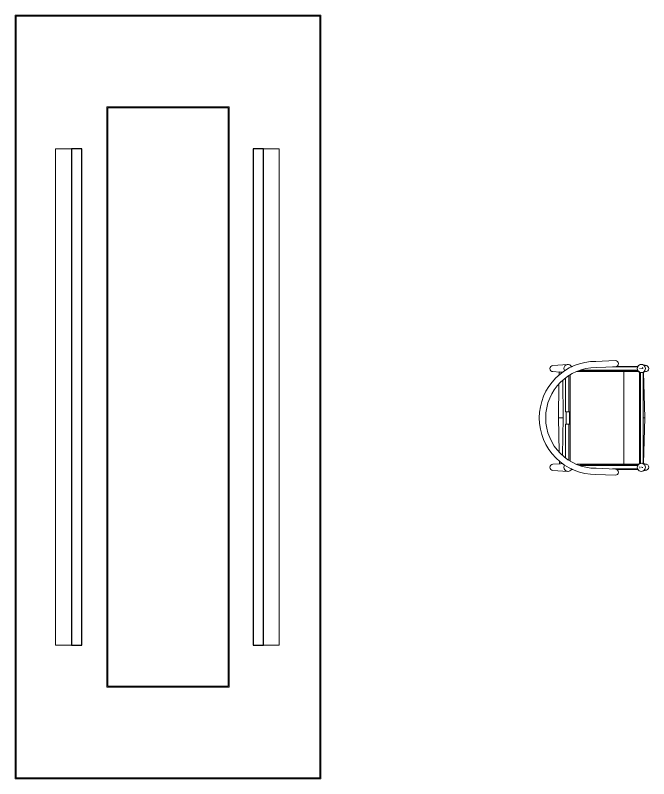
# Model space of a CAD drawing. Header units: millimetres. Extents: x -64292 to 329, y -3854 to 56761.
# Drawn here: x -6772 to -3690, y 24513 to 28224 of the extents above; entities that cross this region are included whole.
import ezdxf

# ---------------------------------------------------------------- set-up
doc = ezdxf.new("R2010")
doc.units = ezdxf.units.MM
doc.header["$MEASUREMENT"] = 0
doc.layers.add('I-FURN', color=30, linetype='Continuous', lineweight=13)
doc.layers.add('Q-CASE', color=31, linetype='Continuous', lineweight=13)

# ---------------------------------------------------------------- blocks, each defined once
blk = doc.blocks.new('BVN_Joinery_Column Shelving_JO-N-05_option 5 - JO-N-05-9640488-GA PLAN - LEVEL 11')
at = {"layer": 'Q-CASE'}
for p, q in [((-695.8, -2155.7), (-695.8, 1555.7)), ((790.2, 1555.7), (-695.8, 1555.7)), ((-690.8, 1550.7), (-690.8, -2150.7)), ((785.2, 1550.7), (-690.8, 1550.7)), ((785.2, -2150.7), (785.2, 1550.7)), ((790.2, 1555.7), (790.2, -2155.7)), ((-250.8, -1710.7), (-250.8, 1110.7)), ((345.2, 1110.7), (-250.8, 1110.7)), ((-245.8, 1105.7), (-245.8, -1705.7)), ((-245.8, 1105.7), (340.2, 1105.7)), ((340.2, -1705.7), (340.2, 1105.7)), ((345.2, 1110.7), (345.2, -1710.7)), ((-499.3, 905.7), (-499.3, -1505.7)), ((-499.3, 905.7), (-422.1, 905.7)), ((511.5, 905.7), (588.7, 905.7)), ((588.7, -1505.7), (588.7, 905.7)), ((-422.1, -1505.7), (-499.3, -1505.7)), ((588.7, -1505.7), (511.5, -1505.7)), ((-245.8, -1705.7), (340.2, -1705.7)), ((345.2, -1710.7), (-250.8, -1710.7)), ((-690.8, -2150.7), (785.2, -2150.7)), ((790.2, -2155.7), (-695.8, -2155.7))]:
    blk.add_line(p, q, dxfattribs=at)
at = {"layer": 'Q-CASE', "lineweight": 30}
for p, q in [((-371.7, 905.7), (-422.1, 905.7)), ((-422.1, 905.7), (-422.1, -1505.7)), ((-371.7, -1505.7), (-371.7, 905.7)), ((511.5, 905.7), (461.1, 905.7)), ((461.1, 905.7), (461.1, -1505.7)), ((511.5, -1505.7), (511.5, 905.7)), ((-422.1, -1505.7), (-371.7, -1505.7)), ((461.1, -1505.7), (511.5, -1505.7))]:
    blk.add_line(p, q, dxfattribs=at)
blk = doc.blocks.new('New Furniture_Chairs for Low Team Tables_NC6 - NC6-V171-GA PLAN - LEVEL 11')
at = {"layer": 'I-FURN'}
for p, q in [((-254.6, 238.9), (-259.3, 219.2)), ((-222.1, 225.2), (-225.4, 238.9)), ((0, 231), (-222.2, 225.4)), ((-220.7, 219.2), (-222.1, 225.1)), ((225, 223.7), (-222.1, 223.7)), ((222.2, 225.4), (0, 231)), ((0, 230.8), (0, 223.7)), ((222.1, 225.1), (220.7, 219.2)), ((225.4, 238.9), (222.1, 225.2)), ((259.3, 219.2), (254.6, 238.9)), ((-250, 198.4), (-250, 93.8)), ((-248, 198.4), (-248, 197.8)), ((-238.6, 222.4), (-240, 222.4)), ((-240, 211.9), (-240, 215.9)), ((-230, -85.5), (-230, 198.4)), ((-225, 128.7), (-225, 205.3)), ((-224.4, 205.5), (224.3, 205.5)), ((222.7, 210.4), (-222, 210.4)), ((225, 128.7), (225, 204.4)), ((230, 198.4), (230, -85.5)), ((232, 198.4), (232, 197.8)), ((238.6, 205.5), (240, 205.5)), ((240, 215.9), (240, 211.9)), ((250, 93.8), (250, 198.4)), ((-225, 128.7), (-225, -42.9)), ((225, 128.7), (-225, 128.7)), ((225, -42.9), (225, 128.7)), ((-275, -6.2), (-278.5, 87.1)), ((-248.6, 88.2), (-245, -5.7)), ((245, -5.7), (248.6, 88.2)), ((278.5, 87.1), (275, -6.2)), ((-225, -99.9), (-225, -42.9)), ((225, -42.9), (225, -99.9)), ((-260, -143.7), (-255, -216.7)), ((-250, -119.7), (-250, -125.3)), ((-248, -123.4), (-248, -125.3)), ((207.9, -132.5), (-207.9, -132.5)), ((-30, -137.7), (-204.6, -137.7)), ((-30, -137.7), (-30, -135.3)), ((-30, -135.3), (30, -135.3)), ((-30, -143.6), (-30, -137.7)), ((-30, -150.5), (-30, -143.6)), ((30, -135.3), (30, -137.7)), ((30, -137.7), (30, -143.6)), ((204.6, -137.7), (30, -137.7)), ((30, -143.6), (30, -150.5)), ((248, -125.3), (248, -123.4)), ((250, -125.3), (250, -119.7)), ((255, -216.7), (260, -143.7)), ((-225, -216.7), (-222.7, -182.4)), ((-223.3, -185.3), (-207.4, -185.6)), ((-222.5, -180.2), (-221.7, -168.1)), ((-194.5, -153.7), (-30, -153.7)), ((0, -165), (-182, -168)), ((-30, -153.6), (-30, -150.5)), ((-30, -151.5), (30, -151.5)), ((-30, -153.7), (-30, -153.6)), ((180.5, -169.5), (0, -165)), ((0, -165), (0, -175.1)), ((0, -175.1), (0, -189)), ((0, -189), (165.1, -184.9)), ((30, -150.5), (30, -153.6)), ((30, -153.6), (30, -153.7)), ((30, -153.7), (194.5, -153.7)), ((208.9, -183.8), (222.9, -183.4)), ((222.1, -170.6), (219.7, -170.5)), ((221.7, -168.1), (222.6, -180.6)), ((222.7, -182.1), (225, -216.7)), ((-163.7, -186.3), (0, -189))]:
    blk.add_line(p, q, dxfattribs=at)
at = {"layer": 'I-FURN', "flags": 128}
for points in [[(-222.2, 225.3), (-222.2, 225.4), (-222.2, 225.4), (-222.1, 225.2), (-222.1, 224.9), (-222, 224.6), (-222, 224.4)], [(222, 224.4), (222, 224.5), (222, 224.8), (222.1, 225.1), (222.2, 225.4), (222.2, 225.4), (222.2, 225.4), (222.2, 225.4), (222.2, 225.3)], [(-248, 197.8), (-248, 109.8), (-248, 73.7)], [(-248, 197.8), (-248, 197.8), (-248, 197.8), (-248, 197.8), (-247.9, 197.8), (-247.9, 197.7), (-247.8, 197.7), (-247.7, 197.6), (-247.6, 197.6), (-247.5, 197.5), (-247.3, 197.4), (-247.2, 197.3), (-247, 197.2), (-246.8, 197.1), (-246.7, 197.1), (-246.4, 197), (-246.3, 197), (-246.1, 196.9)], [(-240, 206.4), (-240.3, 206.5), (-240.7, 206.5), (-240.8, 206.5), (-241.2, 206.5), (-241.4, 206.5), (-241.6, 206.5), (-241.7, 206.5), (-242, 206.6), (-242.2, 206.6), (-242.4, 206.6), (-242.5, 206.6)], [(-232, -79.8), (-232, -37.9), (-232, 49.9), (-232, 137.9), (-232, 197)], [(232, 197.8), (232, 109.8), (232, 21.8), (232, -65.8), (232, -79.8)], [(232, 197.8), (232, 197.8), (232, 197.8), (232, 197.8), (232.1, 197.8), (232.1, 197.7), (232.2, 197.7), (232.3, 197.6), (232.4, 197.6), (232.5, 197.5), (232.7, 197.4), (232.8, 197.3), (233, 197.2), (233.2, 197.1), (233.3, 197.1), (233.6, 197), (233.7, 197), (233.9, 196.9)], [(245, 207.2), (244.7, 207.1), (244.4, 207), (244.2, 207), (243.8, 206.9), (243.7, 206.8), (243.4, 206.8), (243.3, 206.8), (243.1, 206.7), (242.9, 206.7), (242.6, 206.6), (242.5, 206.6)], [(248, 73.7), (248, 137.9), (248, 197)], [(-223.3, -184.8), (-223.2, -184.6), (-223, -183.7), (-222.9, -183.2), (-222.9, -182.9), (-222.8, -182.4), (-222.7, -182), (-222.7, -181.7), (-222.7, -181.4), (-222.6, -181), (-222.6, -180.7), (-222.6, -180.5), (-222.5, -180.2), (-222.5, -180), (-222.5, -179.9), (-222.5, -179.6), (-222.5, -179.5), (-222.5, -179.3), (-222.5, -179.1), (-222.5, -178.9), (-222.5, -178.6)], [(222.5, -178.2), (222.5, -178.6), (222.5, -178.8), (222.5, -179), (222.5, -179.3), (222.5, -179.7), (222.5, -179.9), (222.5, -180), (222.5, -180.3), (222.6, -180.6), (222.6, -180.8), (222.6, -181.2), (222.6, -181.5), (222.7, -182)], [(222.6, -181.6), (222.6, -181.3), (222.6, -181.1), (222.6, -180.9), (222.6, -180.7), (222.6, -180.6), (222.7, -180.4), (222.7, -180.3), (222.7, -180.1)]]:
    blk.add_lwpolyline(points, dxfattribs=at)
at = {"layer": 'I-FURN'}
for centre, radius, start, end in [((-263.5, 87.7), 15, 2.1666, 182.1666), ((263.5, 87.7), 15, 357.8334, 177.8334), ((0, -6.9), 275, 179.8621, 270.0001), ((0, -5.7), 245, 180, 269.9991), ((0, -5.7), 245, 270.0009, 360), ((0, -6.9), 275, 269.9999, 0.1379)]:
    blk.add_arc(centre, radius, start, end, dxfattribs=at)
for centre, major_axis, ratio, start_param, end_param in [((-240, 214.6), (19.8, 0), 0.999107, 1.570796, 4.712389), ((-240, 235.4), (15, 0), 0.999107, 3.057887, 3.29251), ((-240, 235.4), (15, 0), 0.999107, 1.570796, 3.041769), ((-240, 235.4), (15, 0), 0.999107, 6.186115, 7.853982), ((-240, 214.6), (19.8, 0), 0.999107, 4.712389, 7.853982), ((240, 214.6), (19.8, 0), 0.999107, 1.570796, 4.712389), ((240, 235.4), (15, 0), 0.999107, 1.570796, 3.236857), ((240, 235.4), (15, 0), 0.999107, 6.141882, 7.853982), ((240, 214.6), (19.8, 0), 0.999107, 4.712389, 7.853982), ((240, 235.4), (15, 0), 0.999107, 5.759587, 5.9172), ((-240, 235.4), (15, 0), 0.999107, 4.32495, 4.685099), ((240, 235.4), (15, 0), 0.999107, 4.712389, 4.894686), ((-240, -142.4), (20, 0), 0.987314, 1.961494, 4.712389), ((240, -142.4), (-20, 0), 0.987314, 1.570796, 4.321691), ((-240, -142.4), (-20, 0), 0.987314, 1.570796, 2.094395), ((240, -142.4), (20, 0), 0.987314, 4.18879, 4.712389), ((-240, -215.7), (15, 0), 0.987314, 3.141593, 4.712389), ((-240, -215.7), (-15, 0), 0.987314, 1.570796, 3.141593), ((240, -215.7), (15, 0), 0.987314, 3.141593, 4.712389), ((240, -215.7), (-15, 0), 0.987314, 1.570796, 3.141593)]:
    blk.add_ellipse(centre, major_axis=major_axis, ratio=ratio, start_param=start_param, end_param=end_param, dxfattribs=at)

msp = doc.modelspace()

# ---------------------------------------------------------------- block references
at = {"layer": 'I-FURN', "rotation": 269.9999999999996}
msp.add_blockref('New Furniture_Chairs for Low Team Tables_NC6 - NC6-V171-GA PLAN - LEVEL 11', (-3940.9, 26266.8), dxfattribs=at)
at = {"layer": 'Q-CASE'}
msp.add_blockref('BVN_Joinery_Column Shelving_JO-N-05_option 5 - JO-N-05-9640488-GA PLAN - LEVEL 11', (-6076.1, 26668.4), dxfattribs=at)

doc.saveas('drawing.dxf')
